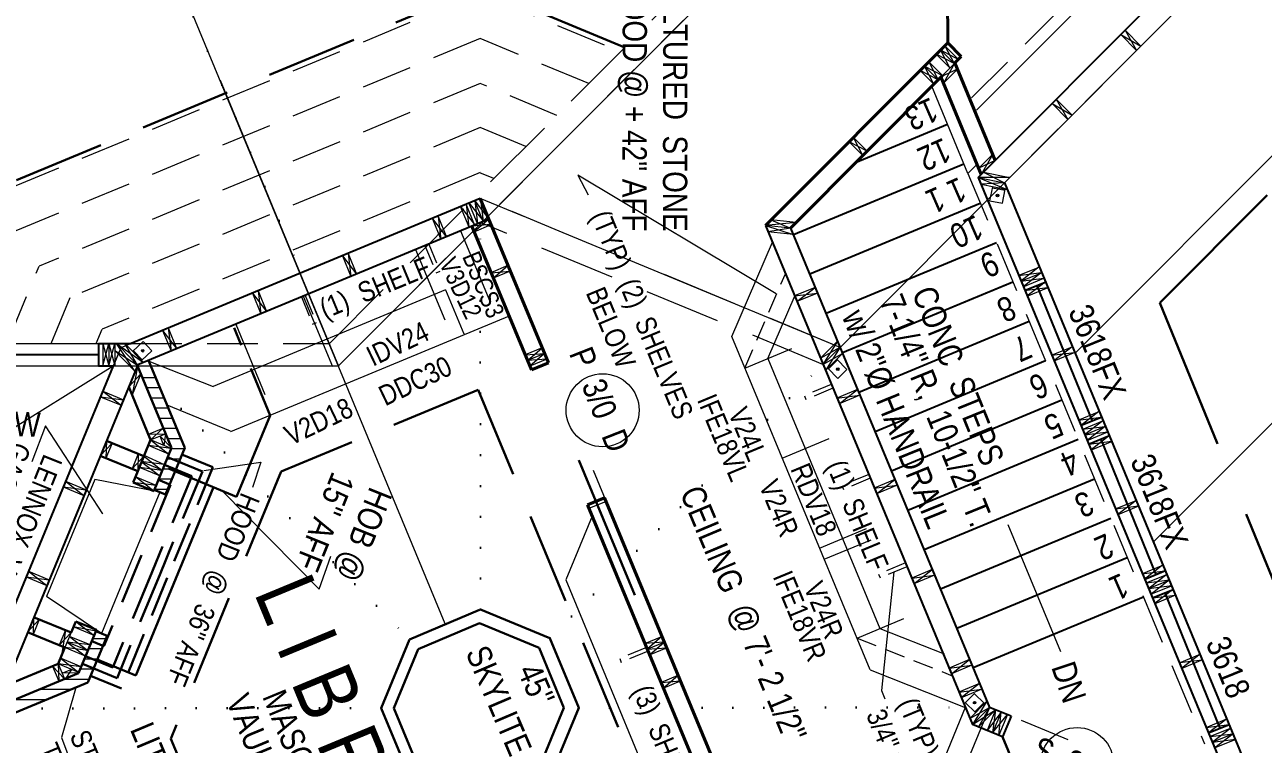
# Model space of a CAD drawing. Header units: inches. Extents: x -10188 to 9179, y -281 to 6710.
# Drawn here: x 2843.6 to 3148.9, y 1770.3 to 1947.5 of the extents above; entities that cross this region are included whole.
import ezdxf

# ---------------------------------------------------------------- set-up
doc = ezdxf.new("R2010")
doc.units = ezdxf.units.IN
doc.header["$MEASUREMENT"] = 0
for name, pattern in [('ACAD_ISO07W100', [3, 0, -3]), ('CENTER', [2, 1.25, -0.25, 0.25, -0.25]), ('HIDDEN', [0.375, 0.25, -0.125])]:
    doc.linetypes.add(name, pattern=pattern)
for name, color, linetype, lineweight in [('BUILT-INS', 6, 'Continuous', 9), ('CONCRETE', 7, 'Continuous', 20), ('DOORS', 7, 'Continuous', 30), ('FOUNDATION', 7, 'HIDDEN', 20), ('GRID', 1, 'CENTER', 20), ('INT WALLS', 7, 'Continuous', 40), ('LAYOUT', 6, 'Continuous', 9), ('LITE COVE', 7, 'HIDDEN', 30), ('MASONRY', 16, 'HIDDEN', 30), ('MILLWORK', 7, 'Continuous', 20), ('ROOF BEAMS', 3, 'HIDDEN', 30), ('ROOFLINE', 7, 'HIDDEN', 30), ('SKYLITES', 3, 'Continuous', 30), ('STEEL', 5, 'Continuous', 9), ('WALL FRAMING', 7, 'Continuous', 30), ('WINDOWS', 5, 'Continuous', 30)]:
    doc.layers.add(name, color=color, linetype=linetype, lineweight=lineweight)
for name, color, linetype in [('LIBRARY', 7, 'Continuous'), ('LLMASONRY', 12, 'Continuous'), ('STAIRS', 7, 'Continuous'), ('TEXT', 250, 'Continuous'), ('WALLS', 5, 'Continuous')]:
    doc.layers.add(name, color=color, linetype=linetype)
doc.styles.add('ARCHENTLTD', font='technical.ttf', dxfattribs={"height": 0.1875})
doc.dimstyles.new('ARCHENTLTD', dxfattribs={"dimscale": 0.05, "dimtxt": 0.1875, "dimasz": 3, "dimexe": 9, "dimexo": 1, "dimgap": 2.5, "dimtad": 0, "dimdec": 1, "dimzin": 1, "dimdsep": 46, "dimlunit": 4, "dimtxsty": 'ARCHENTLTD', "dimblk": 'ARCHTICK', "dimcen": 6, "dimclrd": 256, "dimclre": 256, "dimclrt": 256, "dimaunit": 1, "dimadec": 0, "dimazin": 0, "dimtfac": 1, "dimtdec": 1, "dimtofl": 0, "dimtmove": 1, "dimatfit": 3, "dimldrblk": 'ARCHTICK', "dimfxl": 1, "dimfrac": 2, "dimtolj": 1, "dimtzin": 0, "dimlwd": 9, "dimlwe": 9, "dimarcsym": 0})

# ---------------------------------------------------------------- blocks, each defined once
blk = doc.blocks.new('_ArchTick')
at = {"color": 0, "linetype": 'ByBlock', "const_width": 0.15}
blk.add_lwpolyline([(-0.5, -0.5), (0.5, 0.5)], dxfattribs=at)

msp = doc.modelspace()

# ---------------------------------------------------------------- hatches: boundary and pattern name
at = {"layer": 'WALL FRAMING', "lineweight": 9, "ltscale": 150}
for points in [[(3083.38, 1905.19, 1), (3083.38, 1905.81, 1)], [(2872.86, 1867.47, -1), (2872.41, 1867.03, -1)], [(3044.25, 1862.55, 1), (3043.73, 1862.9, 1)], [(3077.56, 1780.85, -1), (3077.91, 1780.33, -1)]]:
    msp.add_hatch(color=256, dxfattribs=at).paths.add_polyline_path(points)

# ---------------------------------------------------------------- linework, layer by layer
at = {"layer": 'BUILT-INS', "color": 6, "linetype": 'HIDDEN', "lineweight": 9, "ltscale": 75}
for p, q in [((2951.01, 1896.8), (2960.21, 1874.64)), ((2939.93, 1892.2), (2949.12, 1870.04)), ((2912.22, 1880.7), (2921.42, 1858.54)), ((2895.59, 1873.8), (2904.79, 1851.64))]:
    msp.add_line(p, q, dxfattribs=at)
at = {"layer": 'BUILT-INS', "color": 6, "linetype": 'HIDDEN', "lineweight": 9, "ltscale": 20}
for p, q in [((2942.23, 1893.15), (2945.01, 1886.46)), ((2943.15, 1893.54), (2945.94, 1886.84)), ((3021.09, 1862.98), (3031.07, 1886.22)), ((2912.67, 1880.89), (2915.46, 1874.19)), ((2911.75, 1880.5), (2914.54, 1873.81)), ((3042.4, 1858.94), (3035.77, 1856.19)), ((3042.79, 1858.02), (3036.15, 1855.27)), ((3051.62, 1836.77), (3044.98, 1834.02)), ((3052, 1835.85), (3045.37, 1833.09)), ((3060.66, 1815), (3054.03, 1812.24)), ((3061.05, 1814.07), (3054.41, 1811.32)), ((3048.74, 1796.5), (3072.2, 1787.22))]:
    msp.add_line(p, q, dxfattribs=at)
at = {"layer": 'BUILT-INS'}
for p, q in [((3017.86, 1870.79), (3027.87, 1893.96)), ((3026.75, 1865.34), (3033.48, 1880.92)), ((3054.4, 1798.86), (3070.19, 1792.62)), ((3051.97, 1788.69), (3075.44, 1779.42))]:
    msp.add_line(p, q, dxfattribs=at)
at = {"layer": 'BUILT-INS', "color": 6, "linetype": 'Continuous', "lineweight": 9, "ltscale": 5}
for p, q in [((2945.01, 1886.46), (2945.94, 1886.84)), ((2947.3, 1882.27), (2889.99, 1858.48)), ((2962.98, 1875.79), (2894.26, 1847.26)), ((2914.54, 1873.81), (2915.46, 1874.19)), ((3035.77, 1856.19), (3036.15, 1855.27)), ((3044.98, 1834.02), (3045.37, 1833.09)), ((3054.03, 1812.24), (3054.41, 1811.32))]:
    msp.add_line(p, q, dxfattribs=at)
at = {"layer": 'BUILT-INS', "color": 6, "linetype": 'Continuous', "lineweight": 9, "ltscale": 75}
for p, q in [((2947.3, 1882.27), (2951.8, 1871.41)), ((2874.11, 1864.72), (2889.99, 1858.48)), ((2878.58, 1853.97), (2894.21, 1847.51))]:
    msp.add_line(p, q, dxfattribs=at)
at = {"layer": 'BUILT-INS', "ltscale": 0.75}
msp.add_line((3051.97, 1788.69), (3017.86, 1870.79), dxfattribs=at)
at = {"layer": 'BUILT-INS', "linetype": 'HIDDEN', "lineweight": 9, "ltscale": 50}
for p, q in [((3021.09, 1862.98), (3037.71, 1869.89)), ((3030.3, 1840.82), (3046.92, 1847.73)), ((3039.52, 1818.66), (3056.14, 1825.57)), ((3040.67, 1815.89), (3057.29, 1822.81)), ((3048.74, 1796.5), (3065.36, 1803.42))]:
    msp.add_line(p, q, dxfattribs=at)
at = {"layer": 'BUILT-INS', "ltscale": 0.25}
msp.add_line((3026.75, 1865.34), (3054.4, 1798.86), dxfattribs=at)
at = {"layer": 'BUILT-INS', "linetype": 'Continuous', "lineweight": 9, "ltscale": 5}
for p, q in [((2983.43, 1826.52), (2976.94, 1810.84)), ((2990.25, 1791.43), (2990.63, 1790.5))]:
    msp.add_line(p, q, dxfattribs=at)
at = {"layer": 'BUILT-INS', "linetype": 'Continuous', "lineweight": 9, "ltscale": 75}
msp.add_line((2976.94, 1810.84), (3026.14, 1692.3), dxfattribs=at)
at = {"layer": 'BUILT-INS', "linetype": 'HIDDEN', "lineweight": 20, "ltscale": 20}
msp.add_line((2996.88, 1794.18), (2990.25, 1791.43), dxfattribs=at)
at = {"layer": 'BUILT-INS', "linetype": 'HIDDEN', "lineweight": 9, "ltscale": 20}
msp.add_line((2997.26, 1793.26), (2990.63, 1790.5), dxfattribs=at)
at = {"layer": 'CONCRETE', "ltscale": 75}
for p, q in [((3102.53, 1866.66), (3230.29, 1994.53)), ((3121.82, 1820.18), (3276.79, 1975.28)), ((3076.08, 1910.92), (3067.16, 1932.42))]:
    msp.add_line(p, q, dxfattribs=at)
at = {"layer": 'DOORS', "linetype": 'Continuous', "lineweight": 30, "ltscale": 150}
msp.add_line((2980.15, 1840.33), (2993.93, 1807.08), dxfattribs=at)
at = {"layer": 'DOORS', "ltscale": 75}
msp.add_line((3098.41, 1738.91), (3084.61, 1772.16), dxfattribs=at)
at = {"layer": 'DOORS', "color": 7, "linetype": 'Continuous', "lineweight": 20, "ltscale": 7.5}
for centre in [(2986.03, 1852.6), (3103, 1765.46)]:
    msp.add_circle(centre, 9, dxfattribs=at)
at = {"layer": 'FOUNDATION', "color": 4, "ltscale": 75}
msp.add_line((3085.11, 1908.64), (3138.93, 1962.51), dxfattribs=at)
at = {"layer": 'FOUNDATION', "linetype": 'HIDDEN', "lineweight": 20, "ltscale": 50}
msp.add_line((3076.08, 1910.92), (3134.39, 1770.42), dxfattribs=at)
at = {"layer": 'FOUNDATION', "color": 7, "linetype": 'Continuous', "lineweight": 9, "ltscale": 25}
msp.add_line((2737.16, 1783.78), (2865.38, 1863.55), dxfattribs=at)
at = {"layer": 'GRID', "color": 2, "lineweight": 9, "ltscale": 75}
msp.add_line((2776.84, 2211.05), (2920.94, 1863.47), dxfattribs=at)
at = {"layer": 'GRID', "linetype": 'Continuous', "ltscale": 50}
for p, q in [((2920.94, 1863.55), (3022.72, 1965.43)), ((3044.59, 1868.09), (3141.79, 1965.37)), ((2776.89, 1863.53), (2920.94, 1863.55))]:
    msp.add_line(p, q, dxfattribs=at)
at = {"layer": 'GRID', "ltscale": 50}
for p, q in [((2955.87, 1904.77), (2867.21, 1867.97)), ((3044.59, 1868.09), (2955.87, 1904.77)), ((3080.9, 1904.43), (3143.43, 1753.78)), ((2957.72, 1900.33), (2971.71, 1866.62)), ((2867.21, 1867.97), (2830.53, 1779.25)), ((3044.59, 1868.09), (3081.4, 1779.43)), ((2983.67, 1837.81), (3044.72, 1690.71)), ((3081.4, 1779.43), (3044.72, 1690.71)), ((3170.12, 1742.74), (3081.4, 1779.43))]:
    msp.add_line(p, q, dxfattribs=at)
at = {"layer": 'INT WALLS', "ltscale": 50}
for p, q in [((3071.1, 1943.09), (3071.09, 1955.09)), ((3026.14, 1898.09), (3071.1, 1943.09)), ((3072.85, 1938.13), (3074.46, 1939.75)), ((3032.37, 1897.43), (3069.79, 1935.06)), ((2972.67, 1864.3), (2968.47, 1862.56)), ((2986.47, 1831.05), (2982.27, 1829.31))]:
    msp.add_line(p, q, dxfattribs=at)
at = {"layer": 'INT WALLS', "linetype": 'Continuous', "lineweight": 20, "ltscale": 150}
for p, q in [((3113.77, 1945.12), (3117.66, 1941.23)), ((3114.83, 1946.18), (3118.72, 1942.29)), ((3096.82, 1928.13), (3100.71, 1924.24)), ((3097.88, 1929.19), (3101.77, 1925.3)), ((2944.06, 1899.75), (2946.17, 1894.67)), ((2945.45, 1900.33), (2947.55, 1895.25)), ((2921.88, 1890.6), (2923.98, 1885.52)), ((2923.26, 1891.17), (2925.37, 1886.09)), ((2899.69, 1881.44), (2901.8, 1876.36)), ((2901.08, 1882.01), (2903.19, 1876.93)), ((2877.51, 1872.28), (2879.62, 1867.2)), ((2878.89, 1872.86), (2881, 1867.78)), ((2862.79, 1857.29), (2867.88, 1855.19)), ((2862.22, 1855.91), (2867.3, 1853.81)), ((2853.63, 1835.11), (2858.71, 1833.01)), ((2853.05, 1833.73), (2858.13, 1831.63)), ((2843.88, 1811.55), (2848.97, 1809.45)), ((2844.46, 1812.93), (2849.54, 1810.83)), ((3078.96, 1785.26), (3073.88, 1783.15)), ((3079.54, 1783.87), (3074.46, 1781.76)), ((3080.77, 1780.93), (3076.57, 1776.72)), ((3081.4, 1779.43), (3077.19, 1775.22)), ((3082.9, 1778.81), (3078.69, 1774.6)), ((3082.9, 1778.81), (3080.79, 1773.73)), ((3084.28, 1778.24), (3082.18, 1773.15))]:
    msp.add_line(p, q, dxfattribs=at)
at = {"layer": 'INT WALLS', "lineweight": 9, "ltscale": 150}
for p, q in [((3113.77, 1945.12), (3118.72, 1942.29)), ((3114.83, 1946.18), (3117.66, 1941.23)), ((2944.06, 1899.75), (2947.55, 1895.25)), ((2945.45, 1900.33), (2946.17, 1894.67)), ((2921.88, 1890.6), (2925.37, 1886.09)), ((2923.26, 1891.17), (2923.98, 1885.52)), ((2899.69, 1881.44), (2903.19, 1876.93)), ((2901.08, 1882.01), (2901.8, 1876.36)), ((2877.51, 1872.28), (2881, 1867.78)), ((2878.89, 1872.86), (2879.62, 1867.2)), ((3043.93, 1869.6), (3040.35, 1863.89)), ((3039.73, 1865.39), (3044.55, 1868.1)), ((3040.35, 1863.89), (3045.18, 1866.6)), ((3044.55, 1868.1), (3040.97, 1862.39)), ((2862.79, 1857.29), (2867.3, 1853.81)), ((2862.22, 1855.91), (2867.88, 1855.19)), ((2853.63, 1835.11), (2858.13, 1831.63)), ((2853.05, 1833.73), (2858.71, 1833.01)), ((2843.88, 1811.55), (2849.54, 1810.83)), ((2844.46, 1812.93), (2848.97, 1809.45)), ((3073.88, 1783.15), (3079.54, 1783.87)), ((3078.96, 1785.26), (3074.46, 1781.76)), ((3080.77, 1780.93), (3077.19, 1775.22)), ((3076.57, 1776.72), (3081.4, 1779.43)), ((3077.19, 1775.22), (3082.9, 1778.81)), ((3081.4, 1779.43), (3078.69, 1774.6)), ((3084.28, 1778.24), (3080.79, 1773.73)), ((3082.9, 1778.81), (3082.18, 1773.15)), ((3082.18, 1773.15), (3085.81, 1777.63)), ((3083.7, 1772.55), (3084.28, 1778.24))]:
    msp.add_line(p, q, dxfattribs=at)
at = {"layer": 'INT WALLS', "linetype": 'Continuous', "ltscale": 150}
msp.add_line((3071.1, 1943.11), (3074.46, 1939.75), dxfattribs=at)
at = {"layer": 'INT WALLS', "ltscale": 75}
for p, q in [((3072.85, 1938.13), (3082.82, 1914.14)), ((3069.42, 1934.68), (3079.38, 1910.69)), ((2972.67, 1864.3), (2955.87, 1904.77)), ((2968.47, 1862.56), (2953.78, 1897.95)), ((3027.49, 1720.37), (2982.27, 1829.31)), ((3042.61, 1695.79), (2986.47, 1831.05))]:
    msp.add_line(p, q, dxfattribs=at)
at = {"layer": 'INT WALLS', "color": 7, "lineweight": 20, "ltscale": 10}
for p, q in [((2877.87, 1843.94), (2876.91, 1846.25)), ((2855.06, 1788.76), (2852.74, 1787.8))]:
    msp.add_line(p, q, dxfattribs=at)
at = {"layer": 'INT WALLS', "color": 7, "lineweight": 20, "ltscale": 5}
for p, q in [((2876.85, 1832.4), (2869.66, 1815.03)), ((2869.66, 1815.03), (2862.48, 1797.65))]:
    msp.add_line(p, q, dxfattribs=at)
at = {"layer": 'INT WALLS', "linetype": 'Continuous', "lineweight": 20, "ltscale": 50}
msp.add_line((3085.81, 1777.63), (3083.7, 1772.55), dxfattribs=at)
at = {"layer": 'LAYOUT', "color": 6, "linetype": 'CENTER', "lineweight": 5, "ltscale": 250}
msp.add_line((3330.04, 876.21), (2848.84, 2037.38), dxfattribs=at)
at = {"layer": 'LITE COVE', "color": 7, "linetype": 'ACAD_ISO07W100', "lineweight": 30, "ltscale": 3}
msp.add_line((2863.9, 1999.85), (2911.71, 1886.44), dxfattribs=at)
at = {"layer": 'LITE COVE', "ltscale": 90}
for p, q in [((2955.84, 1956.73), (2830.45, 1904.69)), ((2991.51, 1941.97), (2955.84, 1956.73)), ((2955.33, 1857.64), (2906.77, 1837.49)), ((2955.33, 1857.64), (3011.13, 1723.19)), ((2906.77, 1837.49), (2879.56, 1771.65)), ((2906.77, 1837.49), (2879.56, 1771.65)), ((2879.56, 1771.65), (2897.06, 1730.22))]:
    msp.add_line(p, q, dxfattribs=at)
at = {"layer": 'LITE COVE', "color": 7, "linetype": 'ACAD_ISO07W100', "lineweight": 30, "ltscale": 2.5}
for p, q in [((2955.9, 1803.54), (2955.86, 1898.81)), ((2871.43, 1863.77), (2938.44, 1796.15)), ((2973.01, 1796.46), (3040.35, 1863.89)), ((2931.45, 1779.26), (2836.53, 1779.14)), ((2980.16, 1779.28), (3075.44, 1779.42))]:
    msp.add_line(p, q, dxfattribs=at)
at = {"layer": 'LLMASONRY', "color": 7, "lineweight": 20, "ltscale": 50}
for p, q in [((2876.85, 1832.4), (2860.84, 1835.55)), ((2862.49, 1797.65), (2848.92, 1806.72))]:
    msp.add_line(p, q, dxfattribs=at)
at = {"layer": 'MASONRY', "linetype": 'HIDDEN', "lineweight": 30, "ltscale": 50}
msp.add_line((2904.08, 1851.34), (2895.15, 1872.86), dxfattribs=at)
at = {"layer": 'MASONRY', "linetype": 'Continuous', "lineweight": 30, "ltscale": 10}
msp.add_line((2882.99, 1843.33), (2874.11, 1864.72), dxfattribs=at)
at = {"layer": 'MASONRY', "lineweight": 9, "ltscale": 150}
for p, q in [((2872.47, 1860.67), (2875.71, 1860.67)), ((2873.5, 1858.17), (2876.75, 1858.17)), ((2874.54, 1855.67), (2877.79, 1855.67)), ((2875.58, 1853.17), (2878.83, 1853.17)), ((2876.62, 1850.67), (2879.86, 1850.67)), ((2877.65, 1848.17), (2880.9, 1848.17)), ((2878.69, 1845.67), (2881.94, 1845.67)), ((2879.68, 1843.17), (2882.92, 1843.17)), ((2877.61, 1838.17), (2880.86, 1838.17)), ((2878.64, 1840.67), (2881.89, 1840.67)), ((2876.58, 1835.67), (2879.82, 1835.67)), ((2875.54, 1833.17), (2878.79, 1833.17)), ((2860.31, 1796.38), (2863.56, 1796.38)), ((2859.28, 1793.88), (2862.52, 1793.88)), ((2858.24, 1791.38), (2861.49, 1791.38)), ((2853.49, 1786.38), (2859.42, 1786.38)), ((2857.21, 1788.88), (2860.46, 1788.88)), ((2847.46, 1783.88), (2855.29, 1783.88)), ((2841.44, 1781.38), (2849.27, 1781.38))]:
    msp.add_line(p, q, dxfattribs=at)
at = {"layer": 'MASONRY', "linetype": 'Continuous', "lineweight": 30, "ltscale": 5}
for p, q in [((2904.08, 1851.34), (2895.79, 1831.29)), ((2882.99, 1843.33), (2878.24, 1831.82)), ((2895.79, 1831.29), (2878.99, 1838.24)), ((2890.11, 1833.65), (2870.93, 1787.25)), ((2878.24, 1831.82), (2875.46, 1832.97)), ((2863.87, 1797.08), (2859.11, 1785.56)), ((2863.87, 1797.08), (2861.1, 1798.22)), ((2870.93, 1787.25), (2861.43, 1791.17))]:
    msp.add_line(p, q, dxfattribs=at)
at = {"layer": 'MASONRY', "linetype": 'HIDDEN', "lineweight": 30, "ltscale": 40}
for p, q in [((2889.95, 1838.56), (2882.32, 1841.71)), ((2889.95, 1838.56), (2878.68, 1811.3)), ((2878.68, 1811.3), (2867.41, 1784.03)), ((2867.41, 1784.03), (2859.78, 1787.18))]:
    msp.add_line(p, q, dxfattribs=at)
at = {"layer": 'MASONRY', "linetype": 'Continuous', "lineweight": 30, "ltscale": 50}
msp.add_line((2859.11, 1785.56), (2837.72, 1776.68), dxfattribs=at)
at = {"layer": 'MILLWORK', "linetype": 'HIDDEN', "ltscale": 50}
for p, q in [((3076.98, 1929.51), (3118.52, 1971.09)), ((3076.08, 1910.92), (3078.34, 1913.19))]:
    msp.add_line(p, q, dxfattribs=at)
at = {"layer": 'MILLWORK', "ltscale": 75}
msp.add_line((3078.22, 1926.51), (3121.52, 1969.84), dxfattribs=at)
at = {"layer": 'MILLWORK', "color": 4, "ltscale": 75}
msp.add_line((3079.28, 1774.23), (3079.15, 1774.35), dxfattribs=at)
at = {"layer": 'ROOF BEAMS', "lineweight": 20, "ltscale": 75}
for p, q in [((2918.66, 1869.05), (3017.22, 1967.7)), ((2920.94, 1863.55), (3022.72, 1965.43)), ((3044.59, 1868.09), (2955.87, 1904.77)), ((3040.35, 1863.89), (2955.88, 1898.82)), ((2867.21, 1867.97), (2865.38, 1863.55)), ((3075.44, 1779.42), (3040.51, 1694.91)), ((3081.4, 1779.43), (3044.72, 1690.71))]:
    msp.add_line(p, q, dxfattribs=at)
at = {"layer": 'ROOF BEAMS', "color": 3, "lineweight": 20, "ltscale": 75}
msp.add_line((2955.88, 1898.82), (2953.74, 1897.93), dxfattribs=at)
at = {"layer": 'ROOF BEAMS', "lineweight": 20, "ltscale": 50}
for p, q in [((2869.8, 1869.05), (2867.21, 1867.97)), ((2869.8, 1869.05), (2918.7, 1869.07)), ((2871.34, 1863.55), (2920.89, 1863.53))]:
    msp.add_line(p, q, dxfattribs=at)
at = {"layer": 'ROOF BEAMS', "ltscale": 75}
for p, q in [((2940.56, 1793.77), (2955.63, 1800.15)), ((2955.63, 1800.15), (2970.37, 1794.05)), ((2934.55, 1779.26), (2940.56, 1793.77)), ((2970.37, 1794.05), (2976.5, 1779.28)), ((2940.74, 1764.37), (2934.55, 1779.26)), ((2976.5, 1779.28), (2970.21, 1764.08))]:
    msp.add_line(p, q, dxfattribs=at)
at = {"layer": 'ROOFLINE', "linetype": 'HIDDEN', "ltscale": 150}
for p, q in [((3123.39, 1879.04), (3229.82, 1985.57)), ((3123.39, 1879.05), (3229.81, 1985.56)), ((3123.39, 1879.05), (3155.47, 1800.74))]:
    msp.add_line(p, q, dxfattribs=at)
at = {"layer": 'ROOFLINE', "color": 7, "linetype": 'HIDDEN', "lineweight": 5, "ltscale": 50}
for p, q in [((2955.84, 1955.23), (2831.4, 1903.74)), ((2986.52, 1942.51), (2955.84, 1955.24)), ((2955.84, 1944.14), (2839.25, 1895.9)), ((2982.59, 1933.05), (2955.84, 1944.14)), ((2955.85, 1933.06), (2847.1, 1888.06)), ((2974.77, 1925.21), (2955.85, 1933.06)), ((2955.85, 1922.21), (2854.78, 1880.39)), ((2967.11, 1917.55), (2955.85, 1922.21)), ((2955.86, 1911.13), (2862.63, 1872.56)), ((2959.22, 1909.65), (2955.75, 1911.09)), ((2839.21, 1869.03), (2847.1, 1888.06)), ((2850.07, 1869.04), (2854.78, 1880.39)), ((2861.17, 1869.04), (2862.63, 1872.56)), ((2867.21, 1867.97), (2866.14, 1869.05))]:
    msp.add_line(p, q, dxfattribs=at)
at = {"layer": 'SKYLITES', "linetype": 'HIDDEN', "ltscale": 75}
for p, q in [((2938.44, 1796.15), (2955.9, 1803.54)), ((2955.9, 1803.54), (2973.04, 1796.45)), ((2931.45, 1779.26), (2938.44, 1796.15)), ((2973.04, 1796.45), (2980.16, 1779.28)), ((2938.62, 1761.99), (2931.45, 1779.26)), ((2980.16, 1779.28), (2972.87, 1761.68))]:
    msp.add_line(p, q, dxfattribs=at)
at = {"layer": 'STAIRS', "ltscale": 50}
for p, q in [((3071.09, 1922.94), (3048.36, 1913.51)), ((3075.11, 1913.24), (3033.07, 1895.79)), ((3079.14, 1903.55), (3037.1, 1886.1)), ((3083.16, 1893.85), (3041.13, 1876.4)), ((3086.61, 1883.91), (3045.14, 1866.7)), ((3087.19, 1884.15), (3045.16, 1866.7)), ((3091.22, 1874.45), (3049.17, 1857)), ((3095.24, 1864.75), (3053.2, 1847.3)), ((3099.27, 1855.06), (3057.23, 1837.61)), ((3103.29, 1845.36), (3061.26, 1827.91)), ((3107.32, 1835.66), (3065.29, 1818.22)), ((3111.34, 1825.96), (3069.31, 1808.52)), ((3115.37, 1816.26), (3073.34, 1798.82)), ((3119.39, 1806.57), (3077.37, 1789.13))]:
    msp.add_line(p, q, dxfattribs=at)
at = {"layer": 'STEEL', "linetype": 'Continuous', "lineweight": 9, "ltscale": 40}
msp.add_line((3104.63, 1847.25), (3105.2, 1845.88), dxfattribs=at)
at = {"layer": 'WALL FRAMING', "lineweight": 20, "ltscale": 50}
for p, q in [((3073.77, 1939.02), (3070.39, 1942.39)), ((3071.65, 1936.9), (3068.27, 1940.27)), ((3072.71, 1937.96), (3069.33, 1941.33)), ((3067.68, 1932.94), (3064.3, 1936.31)), ((3068.74, 1934), (3065.36, 1937.37)), ((3069.8, 1935.06), (3066.42, 1938.43)), ((3073.23, 1938.51), (3069.79, 1935.06)), ((3073.48, 1936.63), (3070.03, 1933.18)), ((3050.17, 1915.33), (3046.8, 1918.7)), ((3051.23, 1916.39), (3047.86, 1919.76)), ((3082.2, 1915.64), (3078.75, 1912.19)), ((3033.73, 1898.8), (3027.5, 1899.46)), ((3032.37, 1897.43), (3026.14, 1898.09)), ((3033.02, 1895.85), (3026.79, 1896.51)), ((2962.69, 1888.22), (2958.49, 1886.48)), ((2963.27, 1886.84), (2959.06, 1885.09)), ((2862.78, 1869.04), (2862.78, 1863.55)), ((2864.28, 1869.04), (2864.28, 1863.55)), ((2865.78, 1869.04), (2865.78, 1863.55)), ((2971.14, 1867.99), (2966.94, 1866.25)), ((2971.72, 1866.61), (2967.51, 1864.87)), ((2972.29, 1865.22), (2968.09, 1863.48)), ((2860.84, 1835.55), (2848.92, 1806.72)), ((2986.86, 1830.12), (2982.65, 1828.38))]:
    msp.add_line(p, q, dxfattribs=at)
at = {"layer": 'WALL FRAMING', "lineweight": 9, "ltscale": 50}
for p, q in [((3070.39, 1942.39), (3072.71, 1937.96)), ((3072.71, 1937.96), (3068.27, 1940.27)), ((3071.65, 1936.9), (3069.33, 1941.33)), ((3069.33, 1941.33), (3073.77, 1939.02)), ((3068.74, 1934), (3064.3, 1936.31)), ((3067.68, 1932.94), (3065.36, 1937.37)), ((3065.36, 1937.37), (3069.8, 1935.06)), ((3066.42, 1938.43), (3068.74, 1934)), ((3073.48, 1936.63), (3069.41, 1934.68)), ((3072.85, 1938.13), (3070.03, 1933.18)), ((3051.23, 1916.39), (3046.8, 1918.7)), ((3050.17, 1915.33), (3047.86, 1919.76)), ((3082.2, 1915.64), (3079.38, 1910.69)), ((3082.82, 1914.14), (3078.75, 1912.19)), ((3027.5, 1899.46), (3032.37, 1897.43)), ((3033.73, 1898.8), (3026.14, 1898.09)), ((3026.14, 1898.09), (3033.02, 1895.85)), ((3032.37, 1897.43), (3026.79, 1896.51)), ((3033.35, 1880.75), (3039, 1881.47)), ((3033.92, 1879.36), (3038.42, 1882.86)), ((3044.38, 1854.2), (3048.88, 1857.69)), ((3043.8, 1855.58), (3049.46, 1856.31)), ((3053.58, 1832.03), (3058.09, 1835.53)), ((3053.01, 1833.42), (3058.66, 1834.14)), ((3062.22, 1811.26), (3067.87, 1811.98)), ((3062.79, 1809.87), (3067.3, 1813.37)), ((3071.43, 1789.09), (3077.08, 1789.82)), ((3072, 1787.71), (3076.5, 1791.2))]:
    msp.add_line(p, q, dxfattribs=at)
at = {"layer": 'WALL FRAMING', "linetype": 'Continuous', "lineweight": 9, "ltscale": 25}
for p, q in [((3096.82, 1928.13), (3101.77, 1925.3)), ((3097.88, 1929.19), (3100.71, 1924.24))]:
    msp.add_line(p, q, dxfattribs=at)
at = {"layer": 'WALL FRAMING', "lineweight": 20, "ltscale": 150}
for p, q in [((3078.62, 1909.93), (3085.11, 1908.64)), ((3079.89, 1911.2), (3086.38, 1909.92)), ((3079.31, 1908.26), (3085.8, 1906.97)), ((2955.88, 1898.82), (2957.98, 1899.69)), ((2954.36, 1896.56), (2958.56, 1898.31)), ((3043.93, 1869.6), (3039.73, 1865.39)), ((3044.55, 1868.1), (3040.35, 1863.89)), ((3045.18, 1866.6), (3040.97, 1862.39)), ((2996.45, 1795.13), (3000.65, 1796.87)), ((2997.02, 1793.74), (3001.22, 1795.49)), ((2997.6, 1792.36), (3001.8, 1794.1)), ((3000.41, 1785.58), (3004.62, 1787.32)), ((3000.99, 1784.19), (3005.19, 1785.94))]:
    msp.add_line(p, q, dxfattribs=at)
at = {"layer": 'WALL FRAMING', "lineweight": 9, "ltscale": 150}
for p, q in [((3086.38, 1909.92), (3078.62, 1909.93)), ((3078.62, 1909.93), (3085.8, 1906.97)), ((3085.11, 1908.64), (3079.31, 1908.26)), ((3079.89, 1911.2), (3085.11, 1908.64)), ((3081.51, 1904.17), (3082.23, 1907.66)), ((3082.18, 1907.41), (3085.24, 1906.78)), ((3084.58, 1903.58), (3085.3, 1907.07)), ((2950.94, 1902.83), (2954.44, 1898.32)), ((2952.36, 1903.32), (2953.05, 1897.75)), ((2953.07, 1903.71), (2956.56, 1899.21)), ((2954.49, 1904.2), (2957.98, 1899.69)), ((2954.49, 1904.2), (2955.18, 1898.63)), ((2955.91, 1904.69), (2956.6, 1899.12)), ((3081.51, 1904.17), (3084.58, 1903.58)), ((2957.98, 1899.69), (2954.36, 1896.56)), ((2958.56, 1898.31), (2953.78, 1897.95)), ((2959.06, 1885.09), (2962.69, 1888.22)), ((3093.65, 1887.9), (3089.14, 1884.41)), ((2958.49, 1886.48), (2963.27, 1886.84)), ((3088.56, 1885.79), (3094.22, 1886.51)), ((3089.13, 1884.4), (3094.79, 1885.12)), ((3094.21, 1886.51), (3089.7, 1883.02)), ((2862.78, 1869.04), (2864.28, 1863.55)), ((2862.78, 1863.55), (2864.28, 1869.04)), ((2864.28, 1863.55), (2865.78, 1869.04)), ((2864.28, 1869.04), (2865.78, 1863.55)), ((2966.94, 1866.25), (2971.72, 1866.61)), ((2967.51, 1864.87), (2971.14, 1867.99)), ((2971.72, 1866.61), (2968.09, 1863.48)), ((2972.29, 1865.22), (2967.51, 1864.87)), ((3044.05, 1860.44), (3041.56, 1862.98)), ((3041.73, 1862.8), (3043.97, 1864.99)), ((3046.25, 1862.65), (3043.76, 1865.2)), ((3044.05, 1860.44), (3046.25, 1862.65)), ((3104.23, 1847.9), (3109.89, 1848.62)), ((3109.31, 1850.01), (3104.8, 1846.52)), ((3104.91, 1846.56), (3110.57, 1847.28)), ((3109.99, 1848.67), (3105.48, 1845.17)), ((3120.09, 1810.1), (3125.75, 1810.82)), ((3125.18, 1812.2), (3120.67, 1808.71)), ((3125.75, 1810.81), (3121.24, 1807.32)), ((3120.66, 1808.71), (3126.32, 1809.43)), ((3001.22, 1795.49), (2996.45, 1795.13)), ((3000.65, 1796.87), (2997.03, 1793.75)), ((2997.6, 1792.36), (3001.22, 1795.49)), ((2997.03, 1793.75), (3001.8, 1794.1)), ((3000.99, 1784.19), (3004.62, 1787.32)), ((3000.42, 1785.58), (3005.19, 1785.94)), ((3075.44, 1780.65), (3077.98, 1778.16)), ((3075.46, 1780.63), (3077.68, 1782.83)), ((3077.66, 1782.85), (3080.2, 1780.36)), ((3077.8, 1778.33), (3079.99, 1780.56)), ((3140.87, 1774.32), (3136.36, 1770.83)), ((3135.79, 1772.22), (3141.44, 1772.94)), ((3136.36, 1770.83), (3142.02, 1771.55)), ((3141.44, 1772.94), (3136.93, 1769.44))]:
    msp.add_line(p, q, dxfattribs=at)
at = {"layer": 'WALL FRAMING', "lineweight": 20, "ltscale": 75}
for p, q in [((2953.09, 1897.66), (2950.98, 1902.74)), ((2954.47, 1898.23), (2952.36, 1903.32)), ((2955.18, 1898.63), (2953.07, 1903.71)), ((2956.6, 1899.12), (2954.49, 1904.2)), ((3088.51, 1885.77), (3093.63, 1887.86)), ((3089.11, 1884.39), (3094.2, 1886.47)), ((3089.68, 1883.01), (3094.77, 1885.09)), ((2872.15, 1861.59), (2870, 1856.38)), ((3104.21, 1847.89), (3109.35, 1849.99)), ((3104.89, 1846.55), (3110.03, 1848.65)), ((3105.45, 1845.16), (3110.6, 1847.26)), ((2865.09, 1844.51), (2863.56, 1840.81)), ((2871.55, 1841.84), (2870.02, 1838.14)), ((3120.05, 1810.08), (3125.16, 1812.17)), ((3120.64, 1808.7), (3125.73, 1810.78)), ((3121.21, 1807.31), (3126.3, 1809.39)), ((2847.13, 1801.08), (2845.6, 1797.38)), ((2853.6, 1798.4), (2852.07, 1794.71)), ((2854.98, 1797.83), (2853.45, 1794.13)), ((3135.76, 1772.21), (3140.86, 1774.29)), ((3136.33, 1770.82), (3141.42, 1772.9)), ((3136.91, 1769.43), (3142, 1771.51))]:
    msp.add_line(p, q, dxfattribs=at)
at = {"layer": 'WALL FRAMING', "linetype": 'HIDDEN', "lineweight": 9, "ltscale": 25}
for p, q in [((3095.11, 1884.18), (3090.6, 1880.68)), ((3090.03, 1882.07), (3095.68, 1882.79)), ((3096.7, 1866.13), (3102.36, 1866.86)), ((3101.78, 1868.24), (3097.27, 1864.75)), ((3103.29, 1850.19), (3108.95, 1850.91)), ((3108.37, 1852.3), (3103.86, 1848.8)), ((3105.89, 1844.23), (3111.55, 1844.95)), ((3110.97, 1846.34), (3106.46, 1842.84)), ((3112.46, 1828.3), (3118.12, 1829.02)), ((3117.54, 1830.4), (3113.03, 1826.91)), ((3124.06, 1814.45), (3119.55, 1810.95)), ((3118.98, 1812.34), (3124.64, 1813.06)), ((3126.64, 1808.48), (3122.13, 1804.99)), ((3121.56, 1806.37), (3127.22, 1807.09)), ((3133.31, 1792.54), (3128.8, 1789.05)), ((3128.23, 1790.44), (3133.89, 1791.16)), ((3134.82, 1774.49), (3140.48, 1775.21)), ((3139.9, 1776.6), (3135.39, 1773.11))]:
    msp.add_line(p, q, dxfattribs=at)
at = {"layer": 'WALL FRAMING', "color": 7, "lineweight": 20, "ltscale": 50}
for p, q in [((3038.42, 1882.86), (3033.35, 1880.75)), ((3039, 1881.47), (3033.92, 1879.36)), ((3048.88, 1857.69), (3043.8, 1855.58)), ((3049.46, 1856.31), (3044.38, 1854.2)), ((3058.09, 1835.53), (3053.01, 1833.42)), ((3058.66, 1834.14), (3053.58, 1832.03)), ((3067.3, 1813.37), (3062.22, 1811.26)), ((3067.87, 1811.98), (3062.79, 1809.87)), ((3076.5, 1791.2), (3071.43, 1789.09)), ((3077.08, 1789.82), (3072, 1787.71))]:
    msp.add_line(p, q, dxfattribs=at)
at = {"layer": 'WALL FRAMING', "linetype": 'HIDDEN', "lineweight": 20, "ltscale": 25}
for p, q in [((3090.68, 1880.72), (3095.83, 1882.82)), ((3096.68, 1866.13), (3101.82, 1868.23)), ((3097.36, 1864.78), (3102.5, 1866.88)), ((3103.26, 1850.18), (3108.41, 1852.28)), ((3106.55, 1842.88), (3111.69, 1844.98)), ((3112.44, 1828.29), (3117.58, 1830.39)), ((3113.12, 1826.94), (3118.26, 1829.04)), ((3118.95, 1812.33), (3124.1, 1814.43)), ((3122.22, 1805.02), (3127.36, 1807.12)), ((3128.21, 1790.43), (3133.35, 1792.53)), ((3128.89, 1789.09), (3134.03, 1791.19)), ((3134.8, 1774.48), (3139.94, 1776.58))]:
    msp.add_line(p, q, dxfattribs=at)
at = {"layer": 'WALL FRAMING', "lineweight": 9, "ltscale": 5}
for p, q in [((2870.69, 1862.21), (2866.14, 1869.05)), ((2866.14, 1869.05), (2872.81, 1864.34)), ((2871.32, 1863.72), (2868.26, 1869.05)), ((2865.78, 1867.3), (2871.32, 1863.72))]:
    msp.add_line(p, q, dxfattribs=at)
at = {"layer": 'WALL FRAMING', "color": 9, "linetype": 'Continuous', "lineweight": 5, "ltscale": 5}
for p, q in [((2872.81, 1864.34), (2868.26, 1869.05)), ((2870.69, 1862.21), (2865.78, 1867.3)), ((2871.32, 1863.72), (2867.22, 1867.97))]:
    msp.add_line(p, q, dxfattribs=at)
at = {"layer": 'WALL FRAMING', "color": 9, "linetype": 'Continuous', "lineweight": 5, "ltscale": 150}
for p, q in [((2872.76, 1869.51), (2870.16, 1867.07)), ((2874.93, 1867.25), (2872.76, 1869.51)), ((2872.51, 1864.99), (2870.37, 1867.27)), ((2874.93, 1867.25), (2872.33, 1864.82))]:
    msp.add_line(p, q, dxfattribs=at)
at = {"layer": 'WALL FRAMING', "linetype": 'Continuous', "lineweight": 9, "ltscale": 40}
for p, q in [((2871.43, 1863.77), (2870, 1856.38)), ((2872.15, 1861.59), (2869.18, 1858.35)), ((2877.65, 1848.17), (2874.6, 1845.29)), ((2865.09, 1844.51), (2862.17, 1841.39)), ((2863.7, 1845.08), (2863.56, 1840.81)), ((2874.03, 1846.67), (2878.29, 1846.82)), ((2874.6, 1845.29), (2879.11, 1841.8)), ((2879.75, 1843.33), (2876.91, 1846.25)), ((2878.29, 1846.82), (2877.87, 1843.94)), ((2872.94, 1841.26), (2870.02, 1838.14)), ((2871.55, 1841.84), (2871.41, 1837.57)), ((2872.82, 1841.34), (2877.33, 1837.85)), ((2878.02, 1839.16), (2873.01, 1841.43)), ((2879.68, 1843.17), (2874.03, 1843.9)), ((2877.46, 1837.8), (2871.81, 1838.53)), ((2877.9, 1839.22), (2872.25, 1839.95)), ((2872.38, 1839.92), (2876.89, 1836.43)), ((2875.35, 1832.69), (2870.84, 1836.18)), ((2875.92, 1834.08), (2870.27, 1834.8)), ((2845.74, 1801.65), (2845.6, 1797.38)), ((2844.22, 1797.95), (2847.13, 1801.08)), ((2853.6, 1798.4), (2852.62, 1792.12)), ((2861.1, 1798.22), (2855.55, 1799.22)), ((2856.13, 1800.6), (2860.64, 1797.12)), ((2852.07, 1794.71), (2854.98, 1797.83)), ((2854.03, 1795.51), (2858.54, 1792.02)), ((2859.69, 1794.79), (2854.03, 1795.51)), ((2854.61, 1796.9), (2859.11, 1793.41)), ((2858.53, 1792.03), (2853.45, 1794.13)), ((2859.11, 1793.41), (2853.46, 1794.13)), ((2853.32, 1786.42), (2850.4, 1789.54)), ((2857.44, 1789.4), (2851.79, 1790.11)), ((2851.79, 1790.11), (2851.93, 1785.84)), ((2852.36, 1791.5), (2856.87, 1788.01)), ((2856.81, 1787.86), (2852.96, 1787.89)), ((2855.06, 1788.76), (2853.49, 1786.38))]:
    msp.add_line(p, q, dxfattribs=at)
at = {"layer": 'WALL FRAMING', "color": 7, "ltscale": 10}
for p, q in [((2879.75, 1843.33), (2871.34, 1863.55)), ((2874.6, 1845.29), (2869.18, 1858.35)), ((2851.79, 1790.11), (2838.73, 1784.69)), ((2856.81, 1787.86), (2836.58, 1779.49))]:
    msp.add_line(p, q, dxfattribs=at)
at = {"layer": 'WALL FRAMING', "linetype": 'Continuous', "lineweight": 20, "ltscale": 40}
for p, q in [((2874.03, 1846.67), (2877.72, 1848.21)), ((2874.6, 1845.29), (2878.29, 1846.82)), ((2850.4, 1789.54), (2851.93, 1785.84)), ((2851.79, 1790.11), (2853.32, 1786.42))]:
    msp.add_line(p, q, dxfattribs=at)
at = {"layer": 'WALL FRAMING', "ltscale": 5}
for p, q in [((2872.94, 1841.26), (2863.7, 1845.08)), ((2871.41, 1837.57), (2862.17, 1841.39)), ((2854.98, 1797.83), (2845.74, 1801.65)), ((2853.45, 1794.13), (2844.21, 1797.96))]:
    msp.add_line(p, q, dxfattribs=at)
at = {"layer": 'WALL FRAMING', "color": 4, "ltscale": 5}
for p, q in [((2874.6, 1845.29), (2871.41, 1837.57)), ((2879.75, 1843.33), (2875.35, 1832.69)), ((2871.41, 1837.57), (2870.27, 1834.8)), ((2875.35, 1832.69), (2870.27, 1834.8)), ((2854.98, 1797.83), (2856.13, 1800.6)), ((2861.21, 1798.5), (2856.13, 1800.6)), ((2856.81, 1787.86), (2861.21, 1798.5)), ((2851.79, 1790.11), (2853.45, 1794.13))]:
    msp.add_line(p, q, dxfattribs=at)
at = {"layer": 'WALL FRAMING', "lineweight": 20, "ltscale": 5}
for p, q in [((2879.69, 1843.19), (2874.6, 1845.29)), ((2879.11, 1841.8), (2874.03, 1843.9)), ((2876.89, 1836.43), (2871.81, 1838.53)), ((2877.33, 1837.85), (2872.25, 1839.95)), ((2875.92, 1834.08), (2870.84, 1836.18)), ((2860.64, 1797.12), (2855.55, 1799.22)), ((2859.11, 1793.41), (2854.03, 1795.51)), ((2859.69, 1794.79), (2854.61, 1796.9)), ((2856.87, 1788.01), (2851.79, 1790.11)), ((2857.44, 1789.4), (2852.36, 1791.5))]:
    msp.add_line(p, q, dxfattribs=at)
at = {"layer": 'WALL FRAMING', "color": 7, "linetype": 'HIDDEN', "ltscale": 40}
for p, q in [((2884.72, 1836.39), (2878.02, 1839.16)), ((2887.34, 1837.48), (2878.79, 1841.01)), ((2879.5, 1834.22), (2876.5, 1835.47)), ((2863.07, 1794.49), (2860.07, 1795.73)), ((2866.32, 1786.64), (2857.77, 1790.18)), ((2865.24, 1789.25), (2858.53, 1792.03))]:
    msp.add_line(p, q, dxfattribs=at)
at = {"layer": 'WALL FRAMING', "linetype": 'HIDDEN', "lineweight": 30, "ltscale": 50}
for p, q in [((2884.72, 1836.39), (2874.98, 1812.83)), ((2887.34, 1837.48), (2876.83, 1812.06)), ((2879.5, 1834.22), (2863.07, 1794.49)), ((2874.98, 1812.83), (2865.24, 1789.25)), ((2876.83, 1812.06), (2866.32, 1786.64))]:
    msp.add_line(p, q, dxfattribs=at)
at = {"layer": 'WALL FRAMING', "lineweight": 9, "ltscale": 150}
for centre in [(3083.38, 1905.5), (3043.99, 1862.73), (3077.73, 1780.59)]:
    msp.add_circle(centre, 0.312, dxfattribs=at)
at = {"layer": 'WALL FRAMING', "color": 9, "linetype": 'Continuous', "lineweight": 5, "ltscale": 150}
for centre in [(3083.38, 1905.5), (2872.64, 1867.25), (3043.99, 1862.73), (3077.73, 1780.59)]:
    msp.add_circle(centre, 0.312, dxfattribs=at)
at = {"layer": 'WALLS', "color": 4, "ltscale": 75}
for p, q in [((3078.62, 1909.93), (3133.45, 1964.81)), ((3078.62, 1909.93), (3143.43, 1753.78)), ((3085.1, 1908.64), (3150.61, 1750.81)), ((3026.14, 1898.09), (3077.19, 1775.22)), ((3032.37, 1897.43), (3081.4, 1779.43)), ((3090.05, 1882.08), (3095.15, 1884.16)), ((2865.38, 1863.55), (2830.53, 1779.25)), ((2871.43, 1863.77), (2836.48, 1779.25)), ((3103.85, 1848.83), (3108.95, 1850.91)), ((3105.83, 1844.24), (3110.97, 1846.34)), ((3119.67, 1811), (3124.79, 1813.09)), ((3121.59, 1806.38), (3126.68, 1808.46)), ((3086.72, 1777.23), (3081.4, 1779.43)), ((3084.62, 1772.14), (3077.19, 1775.22)), ((3135.39, 1773.13), (3140.48, 1775.21))]:
    msp.add_line(p, q, dxfattribs=at)
at = {"layer": 'WALLS', "color": 4, "ltscale": 50}
for p, q in [((2955.87, 1904.77), (2869.8, 1869.05)), ((2957.98, 1899.69), (2871.43, 1863.77)), ((2861.78, 1869.04), (2869.8, 1869.05)), ((2861.78, 1869.04), (2861.78, 1863.55)), ((2861.78, 1863.55), (2865.38, 1863.55)), ((3086.73, 1777.25), (3084.63, 1772.16))]:
    msp.add_line(p, q, dxfattribs=at)
at = {"layer": 'WALLS', "color": 4, "lineweight": 20, "ltscale": 50}
for p, q in [((2801.78, 1869.01), (2861.78, 1869.04)), ((2801.78, 1863.54), (2861.78, 1863.55))]:
    msp.add_line(p, q, dxfattribs=at)
at = {"layer": 'WINDOWS', "lineweight": 25, "ltscale": 75}
for p, q in [((3092.98, 1883.49), (3106.6, 1850.17)), ((3108.75, 1845.65), (3122.36, 1812.33)), ((3124.52, 1807.8), (3138.13, 1774.47))]:
    msp.add_line(p, q, dxfattribs=at)
at = {"layer": 'WINDOWS', "ltscale": 75}
msp.add_line((2801.78, 1866.28), (2861.78, 1866.29), dxfattribs=at)

# ---------------------------------------------------------------- texts
at = {"layer": 'BUILT-INS', "linetype": 'Continuous', "lineweight": 30, "ltscale": 1.5, "rotation": 292.5214, "style": 'ARCHENTLTD'}
for s, insert, char_height, attachment_point in [('(TYP)  (2)  SHELVES\\PBELOW\\P{\\H1.999x;  }', (2985.73, 1871.99), 5, 5), ('BSCS3\\P{\\H1.999x;  }', (2961.97, 1876.6), 4.5, 3), ('V24L\\P{\\H1.999x;  }', (3026.64, 1841.53), 5, 3), ('(1)  SHELF\\P{\\H1.999x;  }', (3056.68, 1814.45), 5, 3), ('V24R\\P{\\H1.999x;  }', (3034.57, 1822.83), 5, 3), ('V24R\\P{\\H1.999x;  }', (3045.63, 1797.74), 5, 3), ('(TYP) FIN  SUPPORT \\P 3/4" x  7  1/4" PLYW\'D\\P{\\H1.999x;  }', (3085.07, 1730.04), 5, 3)]:
    msp.add_mtext(s, dxfattribs=dict(at, insert=insert, char_height=char_height, attachment_point=attachment_point))
at = {"layer": 'BUILT-INS', "color": 6, "linetype": 'Continuous', "lineweight": 30, "ltscale": 1.5, "style": 'ARCHENTLTD'}
for s, insert, char_height, attachment_point, rotation in [('(1)  SHELF\\P{\\H1.999x;  }', (2942.15, 1890.61), 5, 3, 22.5214), (' V3D12\\P\\P{\\H1.999x;  }', (2941.91, 1879.14), 4.5, 5, 295.5669), ('IDV24\\P{\\H1.999x;  }', (2938.37, 1862.96), 5, 5, 25.5669), ('DDC30\\P{\\H1.999x;  }', (2942.71, 1853.8), 5, 5, 25.5669), (' V2D18\\P\\P{\\H1.999x;  }', (2919.96, 1839.71), 5, 5, 25.5669), ('RDV18\\P{\\H1.999x;  }', (3043.94, 1823.03), 5, 3, 292.5214), ('(3)  SHELVES\\P{\\H1.999x;  }', (3011.88, 1751.68), 5, 3, 292.5214)]:
    msp.add_mtext(s, dxfattribs=dict(at, insert=insert, char_height=char_height, attachment_point=attachment_point, rotation=rotation))
at = {"layer": 'BUILT-INS', "linetype": 'Continuous', "lineweight": 9, "ltscale": 1.5, "char_height": 5, "attachment_point": 1, "rotation": 292.5, "style": 'ARCHENTLTD'}
for s, insert in [('IFE18VL\\P{\\H1.999x;  }', (3013.83, 1857.12)), ('IFE18VR\\P{\\H1.999x;  }', (3032.52, 1813.6))]:
    msp.add_mtext(s, dxfattribs=dict(at, insert=insert))
at = {"layer": 'DOORS', "color": 7, "linetype": 'Continuous', "lineweight": 30, "ltscale": 1.5, "char_height": 6, "style": 'ARCHENTLTD'}
for s, insert, attachment_point, rotation in [('P  3/0  D\\P{\\H1.999x;  }', (2983.27, 1868.8), 1, 291.4375), ('P  5/0  W\\P{\\H1.999x;  }', (2847.55, 1852.01), 3, 357.7958), ('S  3/0  C\\P{\\H1.999x;  }', (3118.66, 1762.7, -48432), 3, 338.7747)]:
    msp.add_mtext(s, dxfattribs=dict(at, insert=insert, attachment_point=attachment_point, rotation=rotation))
at = {"layer": 'LIBRARY', "linetype": 'Continuous', "insert": (2936.92, 1823.03), "char_height": 15, "width": 271, "attachment_point": 1, "rotation": 292.5, "style": 'ARCHENTLTD'}
msp.add_mtext('   \\PL I B R A R Y', dxfattribs=at)
at = {"layer": 'ROOFLINE', "lineweight": 20, "ltscale": 150, "char_height": 6, "width": 14.1875, "attachment_point": 1, "style": 'ARCHENTLTD'}
for s, insert, rotation in [('13', (3069.34, 1924.28), 203.6091), ('12', (3072.48, 1914.33), 203.6091), ('1 1', (3076.29, 1904.63), 203.6091), ('10', (3080.44, 1895.33), 203.6091), ('9', (3084.41, 1886.52), 203.6091), ('8', (3088.58, 1875.54), 203.6091), ('7', (3092.39, 1865.84), 203.6091), ('6', (3096.54, 1856.54), 203.6091), ('5', (3100.19, 1846.74), 203.6091), ('4', (3104.18, 1837.63), 203.6091), ('3', (3107.74, 1827.43), 203.6091), ('2', (3112.63, 1816.9), 203.6091), ('1', (3116.28, 1807.1), 203.6091), ('DN', (3102.26, 1791.28), 288.4195)]:
    msp.add_mtext(s, dxfattribs=dict(at, insert=insert, rotation=rotation))
at = {"layer": 'TEXT', "color": 7, "linetype": 'Continuous', "lineweight": 30, "ltscale": 1.5, "char_height": 6, "style": 'ARCHENTLTD'}
for s, insert, attachment_point, rotation in [('CULTURED  STONE\\PHOOD @ + 42" AFF\\P{\\H1.999x;  }', (3006.88, 1896.59), 3, 269.9058), ('7-1/4" R,  10-1/2" T.\\Pw/ 2"%%c HANDRAIL\\P{\\H1.999x;  }', (3059.74, 1881.81), 1, 292.0509), ('CONC  STEPS\\P{\\H1.999x;  }', (3067.73, 1883.81), 1, 292.0509)]:
    msp.add_mtext(s, dxfattribs=dict(at, insert=insert, attachment_point=attachment_point, rotation=rotation))
at = {"layer": 'TEXT', "linetype": 'Continuous', "width": 271, "attachment_point": 1, "style": 'ARCHENTLTD'}
for s, insert, char_height, rotation in [('LENNOX  VENTLESS\\PGAS  VF-5000-CMN-2', (2852.96, 1840.22), 5, 248.1551), ('HOB @ \\P15" AFF', (2934.29, 1831.81), 6, 248.1551), ('HOOD  @  36" AFF', (2901.65, 1830.74), 5, 248.1551), ('STONE  EXTENDS\\PTO  VAULTED  CEILG', (2859.16, 1774.41), 5, 292.6529)]:
    msp.add_mtext(s, dxfattribs=dict(at, insert=insert, char_height=char_height, rotation=rotation))
at = {"layer": 'TEXT', "color": 7, "linetype": 'Continuous', "lineweight": 9, "char_height": 6, "attachment_point": 3, "rotation": 292.7619, "style": 'ARCHENTLTD'}
for s, insert in [('CEILING  @ 7\'- 2 1/2"\\P\\P  ', (3036.54, 1772.63)), ('LITE  COVE @ 7\'- 2 1/2"\\P\\P  ', (2904.23, 1706.57))]:
    msp.add_mtext(s, dxfattribs=dict(at, insert=insert))
at = {"layer": 'TEXT', "color": 7, "linetype": 'Continuous', "lineweight": 30, "char_height": 6, "style": 'ARCHENTLTD'}
for s, insert, attachment_point, rotation in [('45"\\PSKYLITE\\P\\P  ', (2955.82, 1779.13), 5, 293.1053), ('VAULTED  CEILG\\P\\P  ', (2920.12, 1731.52), 3, 292.5), ('MASONRY  FL\\P\\P  ', (2925.41, 1741.35), 3, 292.5)]:
    msp.add_mtext(s, dxfattribs=dict(at, insert=insert, attachment_point=attachment_point, rotation=rotation))
at = {"layer": 'WINDOWS', "color": 7, "linetype": 'Continuous', "lineweight": 30, "char_height": 6, "attachment_point": 3, "rotation": 291.9947, "style": 'ARCHENTLTD'}
for s, insert in [('3618FX\\P\\P  ', (3115.33, 1856.96)), ('3618FX\\P\\P  ', (3130.62, 1820.14)), ('3618\\P\\P  ', (3145.93, 1783.36))]:
    msp.add_mtext(s, dxfattribs=dict(at, insert=insert))

# ---------------------------------------------------------------- leaders
at = {"layer": 'BUILT-INS', "lineweight": 9, "ltscale": 25}
for points in [[(3028.81, 1881.31), (2979.9, 1910.46), (2982.48, 1905.67)], [(3057.85, 1812.79), (3054.77, 1783.58), (3055.64, 1781.55)]]:
    msp.add_leader(points, dimstyle='ARCHENTLTD', override={"dimgap": 1, "dimtad": 0}, dxfattribs=at)
at = {"layer": 'ROOFLINE', "lineweight": 20, "ltscale": 150}
msp.add_leader([(3085.95, 1824.47), (3098.87, 1793.21)], dimstyle='ARCHENTLTD', override={"dimgap": 1, "dimtad": 0}, dxfattribs=at)
at = {"layer": 'TEXT', "color": 7, "linetype": 'Continuous', "lineweight": 9, "ltscale": 25}
for points in [[(2862.82, 1827.09), (2848.65, 1848.76), (2845.3, 1839.86)], [(2887.75, 1837.74), (2901.8, 1839.83), (2899.74, 1833.56)], [(2892.25, 1832.75), (2916.12, 1808.51), (2919.02, 1816.65)], [(2856.1, 1783.97), (2852.64, 1772.01), (2854.22, 1767.79)]]:
    msp.add_leader(points, dimstyle='ARCHENTLTD', override={"dimgap": 1, "dimtad": 0}, dxfattribs=at)

doc.saveas('drawing.dxf')
